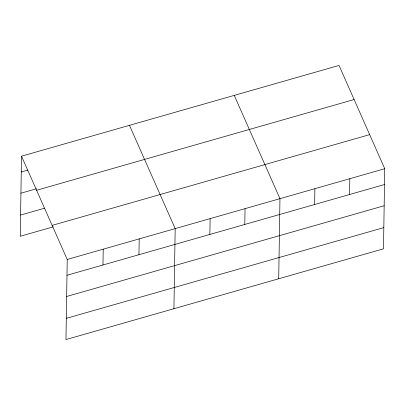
<?xml version="1.0" encoding="UTF-8"?>
<svg xmlns="http://www.w3.org/2000/svg" width="405" height="405" viewBox="0 0 405 405"><rect width="100%" height="100%" fill="white"/><g stroke="black" fill="none" stroke-linecap="round" stroke-linejoin="round"><path stroke-width="0.61" d="M21.511 156.183L67.23 259.468L65.969 339.562L383.489 248.817L384.75 168.723L339.031 65.438L21.511 156.183L20.25 236.277L53.237 226.846M102.966 264.986L103.214 249.186M138.95 254.704L139.198 238.899M173.927 308.711L175.183 228.617L129.463 125.332M209.866 234.434L210.114 218.634M244.792 224.456L245.04 208.651M278.711 278.761L279.966 198.673L234.247 95.383M314.644 204.49L314.893 188.69M349.576 194.506L349.824 178.706M21.257 171.983L27.859 170.1M20.928 193.2L36.521 188.745M36.597 190.269L354.117 99.524M20.584 215.06L44.575 208.205M52.139 225.388L369.664 134.642M67.23 259.468L384.75 168.723M66.977 275.273L384.502 184.528M66.648 296.485L384.168 205.74M66.304 318.345L383.824 227.6"/></g></svg>
